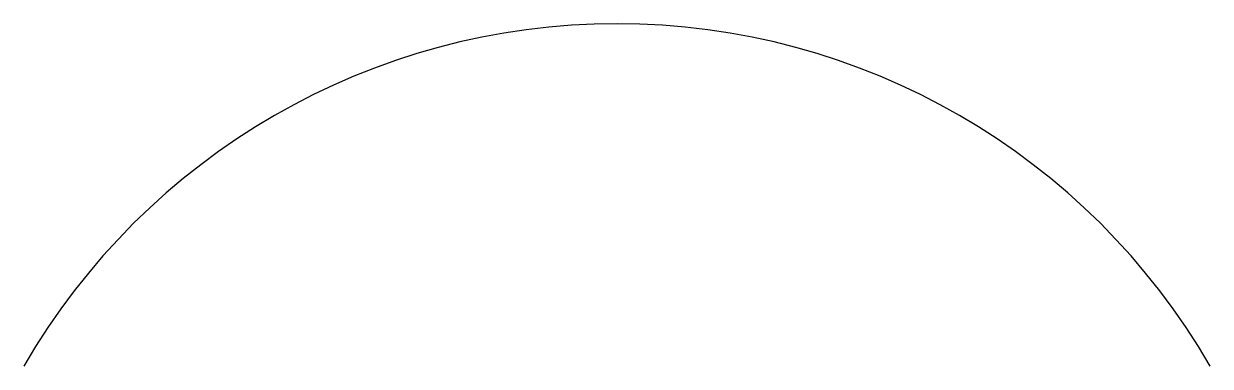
# Model space of a CAD drawing. Header units: millimetres. Extents: x 7 to 33, y 27.5 to 35.
import ezdxf

# ---------------------------------------------------------------- set-up
doc = ezdxf.new("R2010")
doc.units = ezdxf.units.MM
doc.layers.add('ARCS', color=7, linetype='Continuous')

msp = doc.modelspace()

# ---------------------------------------------------------------- linework, layer by layer
at = {"layer": 'ARCS'}
msp.add_arc((20, 20), 15, 30, 150, dxfattribs=at)

doc.saveas('drawing.dxf')
